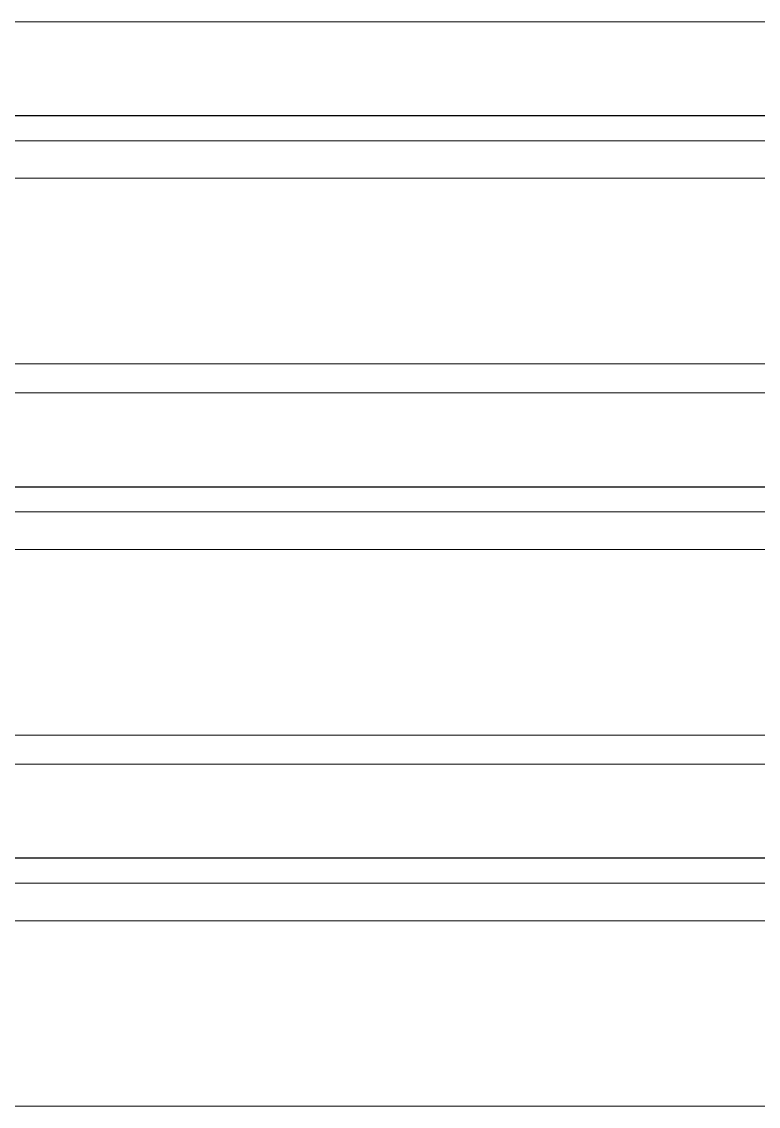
# Model space of a CAD drawing. Header units: millimetres. Extents: x -30 to 4992, y -440 to 3111.
# Drawn here: x 1722.6 to 1832.8, y 2801.2 to 2963.4 of the extents above; entities that cross this region are included whole.
import ezdxf

# ---------------------------------------------------------------- set-up
doc = ezdxf.new("R2010")
doc.units = ezdxf.units.MM
doc.layers.add('ZANO_R', color=7, linetype='Continuous', lineweight=0)

msp = doc.modelspace()

# ---------------------------------------------------------------- linework, layer by layer
at = {"layer": 'ZANO_R'}
for p, q in [((1938.02, 2963.4), (148.02, 2963.4)), ((148.02, 2949.37), (1938.02, 2949.37)), ((1938.02, 2949.33), (148.02, 2949.33)), ((148.02, 2945.6), (1938.02, 2945.6)), ((1938.02, 2939.98), (148.02, 2939.98)), ((148.02, 2912.23), (1938.02, 2912.23)), ((1938.02, 2907.9), (148.02, 2907.9)), ((148.02, 2893.87), (1938.02, 2893.87)), ((1938.02, 2893.82), (148.02, 2893.82)), ((148.02, 2890.1), (1938.02, 2890.1)), ((1938.02, 2884.48), (148.02, 2884.48)), ((148.02, 2856.73), (1938.02, 2856.73)), ((1938.02, 2852.39), (148.02, 2852.39)), ((148.02, 2838.37), (1938.02, 2838.37)), ((1938.02, 2838.32), (148.02, 2838.32)), ((148.02, 2834.6), (1938.02, 2834.6)), ((1938.02, 2828.98), (148.02, 2828.98)), ((148.02, 2801.23), (1938.02, 2801.23))]:
    msp.add_line(p, q, dxfattribs=at)

doc.saveas('drawing.dxf')
